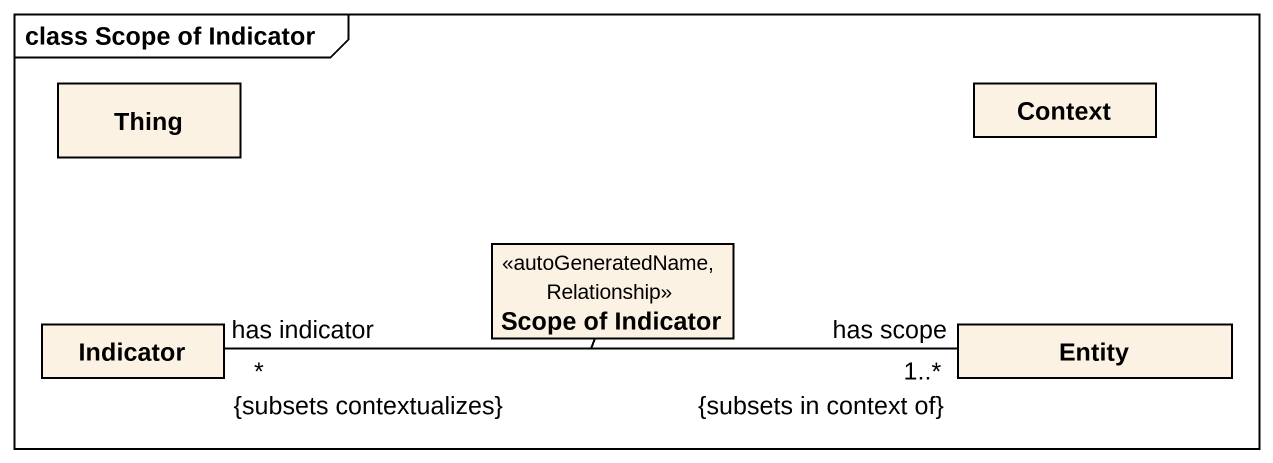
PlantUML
@startuml
mainframe class Scope of Indicator
hide circle
hide empty members
class Thing
class Context
class "Scope of Indicator" as Scope_of_Indicator <<autoGeneratedName, Relationship>>
class Indicator
class "Entity" as Entity_
Entity_ "has scope\n1..*\n{subsets in context of}" -left- "has indicator\n*\n{subsets contextualizes}" Indicator
(Entity_, Indicator) .. Scope_of_Indicator
@enduml
